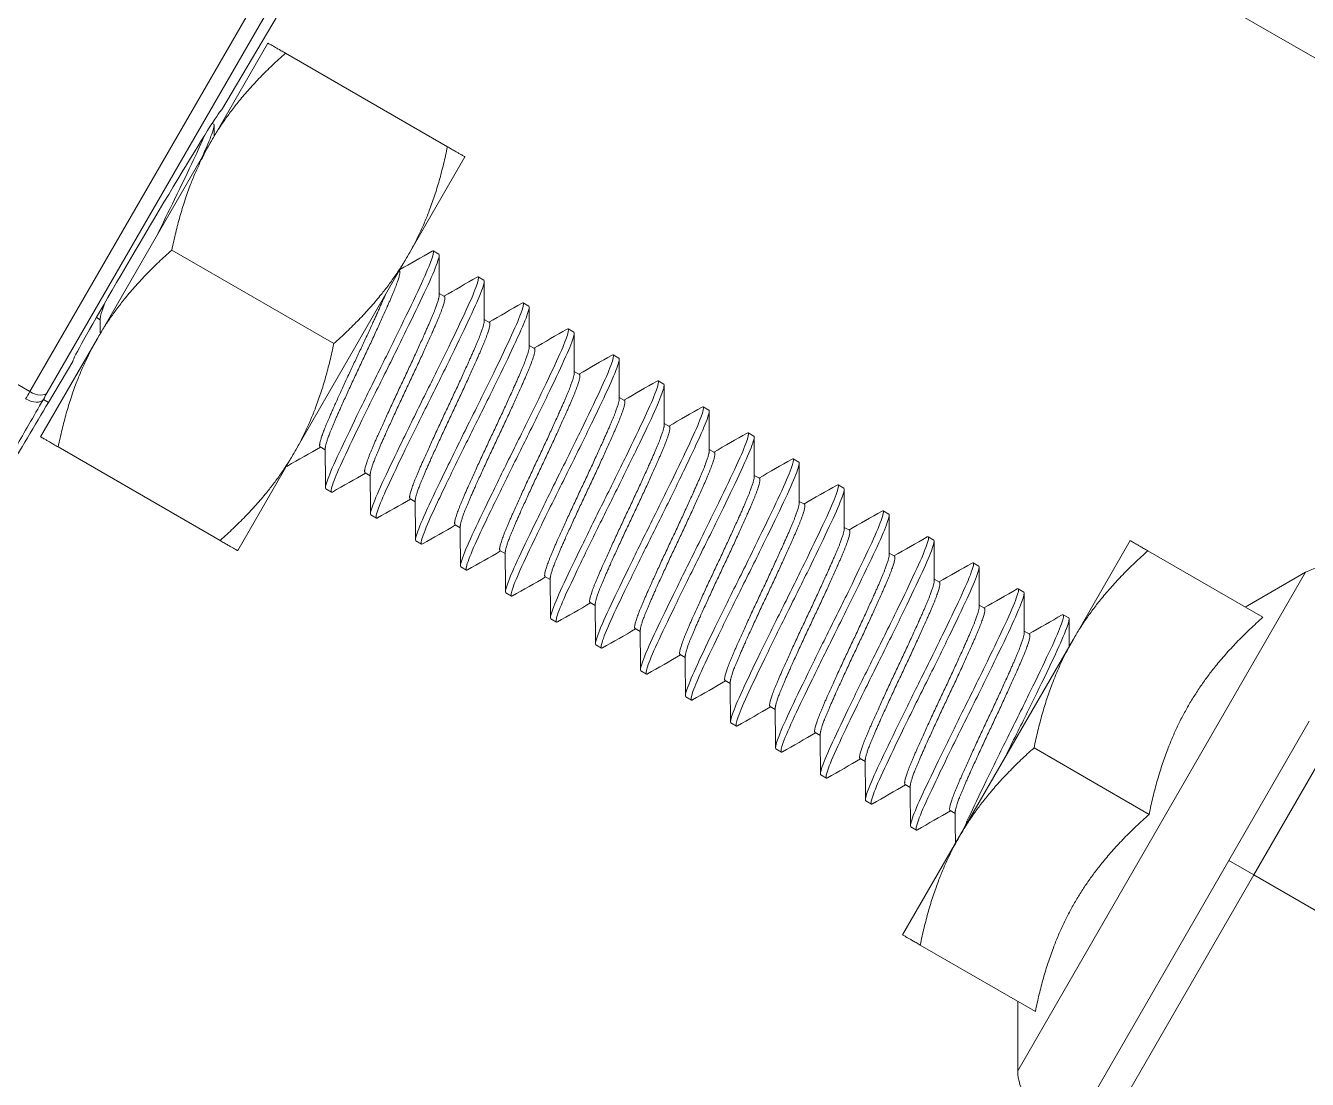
# Model space of a CAD drawing. Extents: x 0 to 216, y -4 to 280.
# Drawn here: x 144.285 to 148.396, y 146.18 to 149.56 of the extents above; entities that cross this region are included whole.
import ezdxf

# ---------------------------------------------------------------- set-up
doc = ezdxf.new("R2010")
doc.units = 0
doc.header["$LTSCALE"] = 10
doc.header["$MEASUREMENT"] = 0
doc.layers.add('CADdetails-3-FINE', color=11, linetype='CONTINUOUS', lineweight=5)

msp = doc.modelspace()

# ---------------------------------------------------------------- linework, layer by layer
at = {"layer": 'CADdetails-3-FINE'}
for p, q in [((145.8281, 151.035), (144.2987, 148.386)), ((144.3547, 148.3831), (145.8841, 151.0321)), ((149.3278, 148.9319), (146.6575, 150.4736)), ((145.3115, 149.9623), (144.913, 149.2888)), ((145.0622, 149.5038), (144.8799, 149.1881)), ((145.638, 149.1714), (145.1186, 149.4713)), ((144.8835, 149.2462), (144.8887, 149.2432)), ((144.8799, 149.1881), (144.5154, 148.5566)), ((145.5121, 148.8231), (145.6944, 149.1388)), ((145.2734, 148.5399), (144.7541, 148.8398)), ((145.5923, 148.8369), (145.6104, 148.8265)), ((144.2987, 148.386), (143.5761, 148.8032)), ((145.1476, 148.1916), (145.5121, 148.8231)), ((145.4841, 148.7744), (145.4841, 148.7744)), ((145.7367, 148.7536), (145.7547, 148.7432)), ((145.6284, 148.6911), (145.612, 148.7006)), ((145.881, 148.6703), (145.899, 148.6599)), ((144.5245, 148.6162), (144.5122, 148.6233)), ((145.7727, 148.6078), (145.7563, 148.6173)), ((146.0253, 148.5869), (146.0434, 148.5765)), ((144.5154, 148.5566), (144.3331, 148.2409)), ((145.9171, 148.5244), (145.9006, 148.5339)), ((146.1697, 148.5036), (146.1877, 148.4932)), ((144.4361, 148.4826), (144.3585, 148.3515)), ((146.0614, 148.4411), (146.045, 148.4506)), ((146.314, 148.4203), (146.3321, 148.4099)), ((144.342, 148.361), (144.3585, 148.3515)), ((146.2058, 148.3578), (146.1893, 148.3673)), ((146.4583, 148.3369), (146.4764, 148.3265)), ((146.3501, 148.2744), (146.3337, 148.2839)), ((146.6027, 148.2536), (146.6207, 148.2432)), ((145.2462, 148.1995), (145.2298, 148.209)), ((144.9089, 147.9084), (144.3895, 148.2083)), ((144.9653, 147.8759), (145.1476, 148.1916)), ((146.4944, 148.1911), (146.478, 148.2006)), ((146.747, 148.1703), (146.7651, 148.1599)), ((145.1215, 148.1465), (145.1215, 148.1465)), ((145.3906, 148.1162), (145.3741, 148.1257)), ((146.6388, 148.1078), (146.6223, 148.1173)), ((146.8914, 148.0869), (146.9094, 148.0765)), ((145.2478, 148.0736), (145.2659, 148.0632)), ((145.5349, 148.0328), (145.5185, 148.0423)), ((146.7831, 148.0244), (146.7667, 148.0339)), ((147.0357, 148.0036), (147.0537, 147.9932)), ((145.3922, 147.9903), (145.4102, 147.9798)), ((145.6792, 147.9495), (145.6628, 147.959)), ((146.9274, 147.9411), (146.911, 147.9506)), ((145.5365, 147.9069), (145.5545, 147.8965)), ((147.18, 147.9203), (147.1981, 147.9099)), ((147.8282, 147.9079), (147.6457, 147.5918)), ((145.8236, 147.8662), (145.8071, 147.8757)), ((147.0718, 147.8578), (147.0553, 147.8673)), ((148.2538, 147.6622), (147.8846, 147.8753)), ((145.6808, 147.8236), (145.6989, 147.8132)), ((147.3244, 147.8369), (147.3424, 147.8265)), ((148.3906, 147.8064), (147.4673, 146.2071)), ((148.1973, 147.6948), (148.3906, 147.8064)), ((145.9679, 147.7828), (145.9515, 147.7923)), ((147.2161, 147.7744), (147.1997, 147.7839)), ((145.8252, 147.7403), (145.8432, 147.7298)), ((147.4687, 147.7536), (147.4868, 147.7432)), ((146.1122, 147.6995), (146.0958, 147.709)), ((147.3605, 147.6911), (147.344, 147.7006)), ((145.9695, 147.6569), (145.9876, 147.6465)), ((147.6131, 147.6703), (147.6311, 147.6599)), ((146.2566, 147.6162), (146.2401, 147.6257)), ((147.5048, 147.6078), (147.4884, 147.6173)), ((146.1139, 147.5736), (146.1319, 147.5632)), ((147.6457, 147.5918), (147.2807, 146.9596)), ((146.4009, 147.5328), (146.3845, 147.5423)), ((146.2582, 147.4903), (146.2762, 147.4798)), ((146.5453, 147.4495), (146.5288, 147.459)), ((146.4025, 147.4069), (146.4206, 147.3965)), ((146.6896, 147.3662), (146.6732, 147.3757)), ((146.5469, 147.3236), (146.5649, 147.3132)), ((148.4021, 147.3286), (148.1444, 146.8824)), ((146.8339, 147.2828), (146.8175, 147.2923)), ((148.225, 146.8358), (148.4826, 147.2821)), ((146.6912, 147.2403), (146.7092, 147.2298)), ((147.8888, 147.03), (147.5196, 147.2431)), ((146.9783, 147.1995), (146.9618, 147.209)), ((146.8355, 147.1569), (146.8536, 147.1465)), ((147.1226, 147.1162), (147.1062, 147.1257)), ((146.9799, 147.0736), (146.9979, 147.0632)), ((147.2669, 147.0328), (147.2505, 147.0423)), ((147.1242, 146.9903), (147.1423, 146.9798)), ((147.2807, 146.9596), (147.0982, 146.6435)), ((147.5711, 145.8893), (148.1444, 146.8824)), ((148.225, 146.8358), (148.1444, 146.8824)), ((148.225, 146.8358), (147.6383, 145.8196)), ((148.225, 146.8358), (151.3735, 145.0181)), ((147.5238, 146.3978), (147.1546, 146.6109)), ((147.4673, 146.4304), (147.4673, 146.2071))]:
    msp.add_line(p, q, dxfattribs=at)
for centre, start, end in [((148.4573, 147.6909), 330, 120), ((147.6006, 146.2071), 180, 330)]:
    msp.add_arc(centre, 0.1333, start, end, dxfattribs=at)
for centre, major_axis, ratio, start_param, end_param in [((144.6745, 148.8857), (-0.2385, -0.4031), 0.017453, 3.141778, 6.283371), ((144.5295, 148.7537), (-0.4239, -0.7175), 0.016406, 5.26013, 5.298719), ((144.3117, 148.4085), (0.0433, -0.025), 0.52062, 4.712389, 6.262744), ((144.5725, 148.7282), (0.3989, 0.6742), 0.017453, 2.118559, 2.157148), ((144.299, 148.3864), (0.0433, -0.025), 0.553171, 4.711865, 6.262235)]:
    msp.add_ellipse(centre, major_axis=major_axis, ratio=ratio, start_param=start_param, end_param=end_param, dxfattribs=at)
for points, weights in [([(145.0622, 149.5038), (145.0622, 149.5038), (145.1186, 149.4713)], [1, 1.0379548493, 1]), ([(145.1186, 149.4713), (144.9645, 149.3346), (144.8799, 149.1881)], [1, 1.0379548493, 1]), ([(144.8799, 149.1881), (144.7953, 149.0416), (144.7541, 148.8398)], [1, 1.0379548493, 1]), ([(145.5121, 148.8231), (145.5967, 148.9696), (145.638, 149.1714)], [1, 1.0379548493, 1]), ([(145.638, 149.1714), (145.6944, 149.1388), (145.6944, 149.1388)], [1, 1.0379548493, 1]), ([(144.7541, 148.8398), (144.6, 148.7032), (144.5154, 148.5566)], [1, 1.0379548493, 1]), ([(145.2734, 148.5399), (145.4275, 148.6766), (145.5121, 148.8231)], [1, 1.0379548493, 1]), ([(144.5245, 148.62), (144.5245, 148.6324), (144.5398, 148.6715)], [0.976659272746, 0.949013775802, 0.973290773799]), ([(144.5154, 148.5566), (144.4308, 148.4101), (144.3895, 148.2083)], [1, 1.0379548493, 1]), ([(145.1476, 148.1916), (145.2322, 148.3382), (145.2734, 148.5399)], [1, 1.0379548493, 1]), ([(144.3895, 148.2083), (144.3331, 148.2409), (144.3331, 148.2409)], [1, 1.0379548493, 1]), ([(144.9089, 147.9084), (145.063, 148.0451), (145.1476, 148.1916)], [1, 1.0379548493, 1]), ([(144.9653, 147.8759), (144.9653, 147.8759), (144.9089, 147.9084)], [1, 1.0379548493, 1]), ([(147.8282, 147.9079), (147.8282, 147.9079), (147.8846, 147.8753)], [1, 1.0379548493, 1]), ([(147.8846, 147.8753), (147.7304, 147.7385), (147.6457, 147.5918)], [1, 1.0379548493, 1]), ([(148.2538, 147.6622), (148.0995, 147.5254), (148.0148, 147.3787)], [1.02252477542, 1.04957960253, 1]), ([(147.6457, 147.5918), (147.561, 147.4451), (147.5196, 147.2431)], [1, 1.0379548493, 1]), ([(148.0148, 147.3787), (147.9301, 147.232), (147.8888, 147.03)], [1, 1.04957960253, 1.02252477542]), ([(147.5196, 147.2431), (147.3654, 147.1063), (147.2807, 146.9596)], [1, 1.0379548493, 1]), ([(147.8888, 147.03), (147.7345, 146.8932), (147.6498, 146.7465)], [1.02252477542, 1.04957960253, 1]), ([(147.2807, 146.9596), (147.196, 146.8129), (147.1546, 146.6109)], [1, 1.0379548493, 1]), ([(147.6498, 146.7465), (147.5651, 146.5998), (147.5238, 146.3978)], [1, 1.04957960253, 1.02252477542]), ([(147.1546, 146.6109), (147.0982, 146.6435), (147.0982, 146.6435)], [1, 1.0379548493, 1])]:
    msp.add_rational_spline(points, weights, degree=2, dxfattribs=at)
for points, knots in [([(144.8498, 149.1359), (144.8646, 149.1679), (144.8757, 149.1936), (144.8893, 149.231), (144.8915, 149.2416), (144.8887, 149.2432)], [-1.7381603, -1.7381603, -1.7381603, -1.7381603, -1.6211868, -1.6211868, -1.4996598, -1.4996598, -1.4996598, -1.4996598]), ([(144.8576, 149.2051), (144.8495, 149.1851), (144.838, 149.1595), (144.8065, 149.0925), (144.7858, 149.0494), (144.7443, 148.9645), (144.7246, 148.9247), (144.7046, 148.8845)], [-24.2721286, -24.2721286, -24.2721286, -24.2721286, -24.1762925, -24.1762925, -24.0597002, -24.0597002, -23.9654208, -23.9654208, -23.9654208, -23.9654208]), ([(145.5887, 148.8362), (145.5903, 148.8372), (145.5916, 148.8374), (145.5952, 148.8352), (145.5927, 148.8236), (145.5775, 148.783), (145.5654, 148.755), (145.5323, 148.6846), (145.512, 148.6421), (145.4674, 148.5506), (145.4439, 148.5029), (145.3949, 148.4048), (145.3704, 148.3552), (145.3262, 148.2644), (145.3068, 148.2238), (145.2739, 148.1536), (145.2615, 148.1249), (145.2472, 148.0858), (145.245, 148.0752), (145.2478, 148.0736)], [-15.1359415, -15.1359415, -15.1359415, -15.1359415, -15.1029297, -15.1029297, -14.9822271, -14.9822271, -14.8660776, -14.8660776, -14.7452647, -14.7452647, -14.6290091, -14.6290091, -14.5080858, -14.5080858, -14.3917241, -14.3917241, -14.2706902, -14.2706902, -14.154536, -14.154536, -14.154536, -14.154536]), ([(145.2695, 148.0639), (145.2675, 148.0627), (145.2661, 148.0626), (145.2631, 148.0665), (145.2663, 148.0791), (145.2825, 148.1216), (145.2952, 148.1503), (145.329, 148.222), (145.3496, 148.265), (145.3945, 148.357), (145.4182, 148.4048), (145.467, 148.5027), (145.4913, 148.552), (145.535, 148.642), (145.5541, 148.6819), (145.5862, 148.7508), (145.5982, 148.7787), (145.6112, 148.8153), (145.6131, 148.825), (145.6104, 148.8265)], [-12.2893443, -12.2893443, -12.2893443, -12.2893443, -12.2487777, -12.2487777, -12.126637, -12.126637, -12.009065, -12.009065, -11.8868199, -11.8868199, -11.7691523, -11.7691523, -11.6468024, -11.6468024, -11.529038, -11.529038, -11.4065827, -11.4065827, -11.2944087, -11.2944087, -11.2944087, -11.2944087]), ([(145.733, 148.7529), (145.7347, 148.7538), (145.7359, 148.7541), (145.7396, 148.7519), (145.7371, 148.7403), (145.7219, 148.6998), (145.7098, 148.6718), (145.6768, 148.6015), (145.6564, 148.559), (145.6119, 148.4675), (145.5883, 148.4198), (145.5393, 148.3217), (145.5149, 148.2721), (145.4707, 148.1813), (145.4512, 148.1407), (145.4183, 148.0704), (145.4059, 148.0416), (145.3915, 148.0025), (145.3894, 147.9919), (145.3922, 147.9903)], [-13.2350707, -13.2350707, -13.2350707, -13.2350707, -13.2020398, -13.2020398, -13.0804512, -13.0804512, -12.9634493, -12.9634493, -12.8417493, -12.8417493, -12.7246403, -12.7246403, -12.6028288, -12.6028288, -12.4856126, -12.4856126, -12.3636894, -12.3636894, -12.2465199, -12.2465199, -12.2465199, -12.2465199]), ([(145.4139, 147.9805), (145.4116, 147.9792), (145.4101, 147.9793), (145.4077, 147.9845), (145.4113, 147.9979), (145.4284, 148.0418), (145.4415, 148.0711), (145.4758, 148.1439), (145.4966, 148.1872), (145.5417, 148.2796), (145.5655, 148.3275), (145.6142, 148.4252), (145.6384, 148.4743), (145.6816, 148.5635), (145.7006, 148.603), (145.732, 148.6708), (145.7436, 148.6981), (145.7557, 148.7327), (145.7573, 148.7417), (145.7547, 148.7432)], [-14.2053959, -14.2053959, -14.2053959, -14.2053959, -14.1595236, -14.1595236, -14.0381954, -14.0381954, -13.921335, -13.921335, -13.7999074, -13.7999074, -13.6829645, -13.6829645, -13.5614369, -13.5614369, -13.4444094, -13.4444094, -13.3227811, -13.3227811, -13.2155378, -13.2155378, -13.2155378, -13.2155378]), ([(145.8774, 148.6696), (145.879, 148.6705), (145.8802, 148.6707), (145.8839, 148.6686), (145.8814, 148.657), (145.8663, 148.6165), (145.8541, 148.5886), (145.8212, 148.5182), (145.8008, 148.4757), (145.7563, 148.3843), (145.7327, 148.3366), (145.6837, 148.2385), (145.6592, 148.1889), (145.6151, 148.098), (145.5956, 148.0574), (145.5626, 147.9871), (145.5502, 147.9584), (145.5359, 147.9192), (145.5337, 147.9085), (145.5365, 147.9069)], [-11.3203367, -11.3203367, -11.3203367, -11.3203367, -11.287184, -11.287184, -11.1647009, -11.1647009, -11.0468387, -11.0468387, -10.9242433, -10.9242433, -10.8062729, -10.8062729, -10.683565, -10.683565, -10.5654865, -10.5654865, -10.442666, -10.442666, -10.3245465, -10.3245465, -10.3245465, -10.3245465]), ([(145.5582, 147.8972), (145.5555, 147.8956), (145.5539, 147.896), (145.5525, 147.9035), (145.5569, 147.9183), (145.5753, 147.9645), (145.5891, 147.9948), (145.6242, 148.0691), (145.6454, 148.113), (145.6909, 148.2061), (145.7148, 148.254), (145.7633, 148.3515), (145.7872, 148.4001), (145.8298, 148.4881), (145.8484, 148.5268), (145.8787, 148.5928), (145.8896, 148.619), (145.9002, 148.6505), (145.9015, 148.6584), (145.8991, 148.6598)], [-16.1135053, -16.1135053, -16.1135053, -16.1135053, -16.0588926, -16.0588926, -15.9383376, -15.9383376, -15.8220323, -15.8220323, -15.7013826, -15.7013826, -15.5850203, -15.5850203, -15.4642754, -15.4642754, -15.3478521, -15.3478521, -15.2270115, -15.2270115, -15.1273969, -15.1273969, -15.1273969, -15.1273969]), ([(146.0217, 148.5862), (146.0233, 148.5872), (146.0246, 148.5874), (146.0283, 148.5852), (146.0258, 148.5737), (146.0106, 148.5332), (145.9985, 148.5053), (145.9655, 148.435), (145.9452, 148.3925), (145.9007, 148.3011), (145.8771, 148.2533), (145.8281, 148.1552), (145.8036, 148.1056), (145.7594, 148.0148), (145.74, 147.9741), (145.707, 147.9038), (145.6946, 147.8751), (145.6802, 147.8359), (145.678, 147.8252), (145.6808, 147.8236)], [-9.391568, -9.391568, -9.391568, -9.391568, -9.358236, -9.358236, -9.234851, -9.234851, -9.116121, -9.116121, -8.992623, -8.992623, -8.873784, -8.873784, -8.750172, -8.750172, -8.631224, -8.631224, -8.507499, -8.507499, -8.388462, -8.388462, -8.388462, -8.388462]), ([(145.7025, 147.8139), (145.6992, 147.8119), (145.6976, 147.813), (145.6979, 147.8243), (145.7033, 147.8409), (145.7238, 147.8904), (145.7384, 147.9222), (145.7749, 147.999), (145.7965, 148.0436), (145.8425, 148.1375), (145.8666, 148.1856), (145.9147, 148.2826), (145.9382, 148.3305), (145.9798, 148.4166), (145.9978, 148.4542), (146.0264, 148.5174), (146.0364, 148.5419), (146.0448, 148.5689), (146.0456, 148.5753), (146.0434, 148.5765)], [-18.0165807, -18.0165807, -18.0165807, -18.0165807, -17.9489594, -17.9489594, -17.8291503, -17.8291503, -17.7131132, -17.7131132, -17.5932116, -17.5932116, -17.4771622, -17.4771622, -17.357168, -17.357168, -17.2410996, -17.2410996, -17.1210127, -17.1210127, -17.032684, -17.032684, -17.032684, -17.032684]), ([(146.1661, 148.5029), (146.1677, 148.5038), (146.1689, 148.5041), (146.1726, 148.5019), (146.1701, 148.4904), (146.155, 148.4499), (146.1429, 148.422), (146.1099, 148.3517), (146.0895, 148.3092), (146.045, 148.2178), (146.0214, 148.17), (145.9724, 148.0719), (145.948, 148.0223), (145.9038, 147.9314), (145.8843, 147.8908), (145.8513, 147.8205), (145.8389, 147.7918), (145.8246, 147.7526), (145.8224, 147.7419), (145.8252, 147.7403), (145.8252, 147.7403), (145.8252, 147.7403)], [-7.448623, -7.448623, -7.448623, -7.448623, -7.415081, -7.415081, -7.290787, -7.290787, -7.171182, -7.171182, -7.046774, -7.046774, -6.927059, -6.927059, -6.802537, -6.802537, -6.682712, -6.682712, -6.558075, -6.558075, -6.43814, -6.43814, -6.438135, -6.438135, -6.438135, -6.438135]), ([(145.8469, 147.7305), (145.8427, 147.7281), (145.8413, 147.7303), (145.8441, 147.7471), (145.8509, 147.7662), (145.8738, 147.8199), (145.8897, 147.8536), (145.9278, 147.9334), (145.9499, 147.9789), (145.9966, 148.0739), (146.0209, 148.1222), (146.0685, 148.2184), (146.0914, 148.2653), (146.1315, 148.3488), (146.1487, 148.3848), (146.175, 148.4441), (146.1836, 148.4663), (146.1893, 148.4876), (146.1895, 148.4921), (146.1877, 148.4932)], [-19.9173249, -19.9173249, -19.9173249, -19.9173249, -19.8328672, -19.8328672, -19.7137934, -19.7137934, -19.5975814, -19.5975814, -19.4784165, -19.4784165, -19.3622546, -19.3622546, -19.2429982, -19.2429982, -19.1268781, -19.1268781, -19.00753, -19.00753, -18.9343343, -18.9343343, -18.9343343, -18.9343343]), ([(146.3104, 148.4196), (146.312, 148.4205), (146.3132, 148.4207), (146.3169, 148.4186), (146.3145, 148.4071), (146.2993, 148.3666), (146.2872, 148.3386), (146.2542, 148.2683), (146.2339, 148.2259), (146.1894, 148.1344), (146.1658, 148.0867), (146.1168, 147.9886), (146.0923, 147.939), (146.0481, 147.8481), (146.0287, 147.8075), (145.9957, 147.7372), (145.9833, 147.7084), (145.9689, 147.6692), (145.9667, 147.6585), (145.9695, 147.6569), (145.9695, 147.6569), (145.9695, 147.6569)], [-5.491376, -5.491376, -5.491376, -5.491376, -5.457606, -5.457606, -5.332396, -5.332396, -5.21191, -5.21191, -5.086585, -5.086585, -4.965987, -4.965987, -4.840547, -4.840547, -4.719839, -4.719839, -4.594284, -4.594284, -4.473465, -4.473465, -4.473446, -4.473446, -4.473446, -4.473446]), ([(145.9912, 147.6472), (145.9861, 147.6443), (145.9851, 147.6482), (145.9911, 147.6718), (145.9994, 147.6933), (146.025, 147.7515), (146.0421, 147.7874), (146.082, 147.8704), (146.1046, 147.9168), (146.152, 148.0127), (146.1764, 148.0613), (146.2233, 148.1565), (146.2454, 148.202), (146.2839, 148.2825), (146.3001, 148.3168), (146.3236, 148.3714), (146.3307, 148.3909), (146.3336, 148.4063), (146.3334, 148.4091), (146.3321, 148.4099)], [-21.817558, -21.817558, -21.817558, -21.817558, -21.7147542, -21.7147542, -21.5963719, -21.5963719, -21.4794722, -21.4794722, -21.3610094, -21.3610094, -21.2442216, -21.2442216, -21.1256759, -21.1256759, -21.0089932, -21.0089932, -20.8903628, -20.8903628, -20.8346704, -20.8346704, -20.8346704, -20.8346704]), ([(144.1646, 148.0332), (144.1822, 148.0594), (144.2091, 148.103), (144.2658, 148.1955), (144.3161, 148.2799), (144.3585, 148.3515)], [0.00961558, 0.00961558, 0.00961558, 0.00961558, 0.0337078, 0.0337078, 0.10415304, 0.10415304, 0.10415304, 0.10415304]), ([(144.1692, 148.0552), (144.1696, 148.0572), (144.1719, 148.0621), (144.188, 148.0928), (144.2157, 148.1413), (144.28, 148.2534), (144.3094, 148.3043), (144.342, 148.361)], [0.3419395, 0.3419395, 0.3419395, 0.3419395, 0.4380294, 0.4380294, 0.724541, 0.724541, 0.9036107, 0.9036107, 0.9036107, 0.9036107]), ([(146.4547, 148.3362), (146.4564, 148.3372), (146.4576, 148.3374), (146.4613, 148.3353), (146.4588, 148.3238), (146.4437, 148.2833), (146.4315, 148.2553), (146.3986, 148.185), (146.3782, 148.1425), (146.3337, 148.0511), (146.3101, 148.0034), (146.2611, 147.9053), (146.2367, 147.8557), (146.1925, 147.7648), (146.173, 147.7242), (146.14, 147.6539), (146.1276, 147.6251), (146.1132, 147.5859), (146.111, 147.5752), (146.1139, 147.5736), (146.1139, 147.5736), (146.1139, 147.5736)], [-3.519711, -3.519711, -3.519711, -3.519711, -3.485703, -3.485703, -3.35957, -3.35957, -3.238195, -3.238195, -3.111946, -3.111946, -2.99046, -2.99046, -2.864095, -2.864095, -2.742498, -2.742498, -2.616016, -2.616016, -2.494307, -2.494307, -2.49428, -2.49428, -2.49428, -2.49428]), ([(146.1355, 147.5639), (146.1354, 147.5639), (146.1354, 147.5638), (146.1296, 147.5606), (146.1292, 147.5666), (146.1385, 147.5967), (146.1481, 147.6204), (146.1761, 147.6827), (146.1943, 147.7206), (146.2357, 147.8064), (146.2587, 147.8534), (146.3067, 147.9502), (146.3312, 147.999), (146.3774, 148.0931), (146.3987, 148.1372), (146.4355, 148.2147), (146.4506, 148.2472), (146.4714, 148.2973), (146.477, 148.3142), (146.4777, 148.3245), (146.4773, 148.326), (146.4764, 148.3265)], [-23.7186864, -23.7186864, -23.7186864, -23.7186864, -23.7172949, -23.7172949, -23.5991623, -23.5991623, -23.4813072, -23.4813072, -23.363326, -23.363326, -23.245419, -23.245419, -23.1275867, -23.1275867, -23.0096234, -23.0096234, -22.891937, -22.891937, -22.773913, -22.773913, -22.7351814, -22.7351814, -22.7351814, -22.7351814]), ([(146.5991, 148.2529), (146.6007, 148.2538), (146.6019, 148.2541), (146.6056, 148.2519), (146.6031, 148.2404), (146.588, 148.1999), (146.5759, 148.172), (146.5429, 148.1017), (146.5226, 148.0592), (146.478, 147.9678), (146.4545, 147.92), (146.4055, 147.822), (146.381, 147.7723), (146.3368, 147.6815), (146.3173, 147.6409), (146.2844, 147.5705), (146.2719, 147.5418), (146.2576, 147.5026), (146.2554, 147.4919), (146.2582, 147.4903), (146.2582, 147.4903), (146.2582, 147.4903)], [-1.533516, -1.533516, -1.533516, -1.533516, -1.499263, -1.499263, -1.3722, -1.3722, -1.249931, -1.249931, -1.122751, -1.122751, -1.000369, -1.000369, -0.873072, -0.873072, -0.750578, -0.750578, -0.623165, -0.623165, -0.500558, -0.500558, -0.500527, -0.500527, -0.500527, -0.500527]), ([(146.2799, 147.4806), (146.2792, 147.4802), (146.2786, 147.4799), (146.2734, 147.4784), (146.2741, 147.4864), (146.2856, 147.5204), (146.2961, 147.5458), (146.326, 147.611), (146.345, 147.6506), (146.3876, 147.7386), (146.4109, 147.7859), (146.4593, 147.8832), (146.4838, 147.9324), (146.5293, 148.0254), (146.55, 148.0683), (146.5854, 148.1432), (146.5996, 148.1745), (146.6182, 148.2207), (146.6225, 148.2354), (146.6217, 148.2421), (146.6213, 148.2428), (146.6207, 148.2432)], [-25.6227892, -25.6227892, -25.6227892, -25.6227892, -25.6095317, -25.6095317, -25.4901485, -25.4901485, -25.3725274, -25.3725274, -25.2533012, -25.2533012, -25.1356693, -25.1356693, -25.0166004, -25.0166004, -24.8989524, -24.8989524, -24.780041, -24.780041, -24.6623714, -24.6623714, -24.6374697, -24.6374697, -24.6374697, -24.6374697]), ([(146.7434, 148.1696), (146.745, 148.1705), (146.7462, 148.1707), (146.7498, 148.1687), (146.7477, 148.1581), (146.7334, 148.1191), (146.721, 148.0904), (146.6881, 148.0202), (146.6687, 147.9796), (146.6245, 147.8888), (146.6001, 147.8392), (146.5511, 147.7411), (146.5275, 147.6934), (146.4829, 147.6019), (146.4626, 147.5594), (146.4295, 147.489), (146.4174, 147.461), (146.4021, 147.4203), (146.3996, 147.4087), (146.4025, 147.4069), (146.4025, 147.4069), (146.4025, 147.4069)], [-34.636907, -34.636907, -34.636907, -34.636907, -34.601767, -34.601767, -34.474744, -34.474744, -34.342741, -34.342741, -34.215834, -34.215834, -34.083951, -34.083951, -33.957161, -33.957161, -33.825399, -33.825399, -33.698725, -33.698725, -33.567084, -33.567084, -33.566521, -33.566521, -33.566521, -33.566521]), ([(146.4242, 147.3972), (146.4231, 147.3966), (146.4223, 147.3963), (146.4176, 147.3962), (146.419, 147.4056), (146.432, 147.4422), (146.4432, 147.4686), (146.4743, 147.536), (146.4939, 147.5767), (146.5372, 147.6661), (146.5606, 147.7136), (146.6093, 147.8113), (146.6338, 147.8606), (146.6788, 147.9528), (146.699, 147.9948), (146.7335, 148.0679), (146.747, 148.0982), (146.7639, 148.1417), (146.7674, 148.1548), (146.7657, 148.1593), (146.7654, 148.1597), (146.7651, 148.1599)], [-27.5326526, -27.5326526, -27.5326526, -27.5326526, -27.5113376, -27.5113376, -27.3907333, -27.3907333, -27.2730154, -27.2730154, -27.1525594, -27.1525594, -27.0348705, -27.0348705, -26.9145641, -26.9145641, -26.7968996, -26.7968996, -26.6767442, -26.6767442, -26.5590995, -26.5590995, -26.5439991, -26.5439991, -26.5439991, -26.5439991]), ([(146.8877, 148.0862), (146.8893, 148.0871), (146.8905, 148.0874), (146.8942, 148.0854), (146.892, 148.0748), (146.8778, 148.0358), (146.8654, 148.0071), (146.8325, 147.937), (146.8131, 147.8964), (146.7689, 147.8056), (146.7445, 147.756), (146.6955, 147.658), (146.6719, 147.6102), (146.6273, 147.5187), (146.607, 147.4762), (146.5739, 147.4057), (146.5617, 147.3777), (146.5465, 147.337), (146.544, 147.3254), (146.5468, 147.3236), (146.5468, 147.3236), (146.5469, 147.3236)], [-32.570956, -32.570956, -32.570956, -32.570956, -32.536185, -32.536185, -32.410089, -32.410089, -32.27905, -32.27905, -32.153069, -32.153069, -32.02215, -32.02215, -31.896284, -31.896284, -31.765485, -31.765485, -31.639734, -31.639734, -31.509054, -31.509054, -31.508342, -31.508342, -31.508342, -31.508342]), ([(146.5685, 147.3139), (146.5672, 147.3131), (146.5662, 147.3128), (146.5619, 147.3136), (146.5638, 147.3239), (146.5777, 147.3622), (146.5893, 147.3893), (146.6212, 147.4579), (146.6411, 147.4993), (146.6849, 147.5896), (146.7084, 147.6372), (146.7572, 147.7351), (146.7817, 147.7845), (146.8264, 147.8762), (146.8463, 147.9176), (146.8802, 147.9896), (146.8932, 148.0192), (146.9091, 148.0609), (146.912, 148.073), (146.9098, 148.0762), (146.9096, 148.0764), (146.9094, 148.0765)], [-29.4510268, -29.4510268, -29.4510268, -29.4510268, -29.4246183, -29.4246183, -29.3028791, -29.3028791, -29.1847845, -29.1847845, -29.0631824, -29.0631824, -28.9451474, -28.9451474, -28.8236837, -28.8236837, -28.7057051, -28.7057051, -28.5843811, -28.5843811, -28.4664555, -28.4664555, -28.4576496, -28.4576496, -28.4576496, -28.4576496]), ([(147.0321, 148.0029), (147.0337, 148.0038), (147.0349, 148.0041), (147.0385, 148.0021), (147.0364, 147.9916), (147.0222, 147.9526), (147.0098, 147.924), (146.977, 147.8538), (146.9575, 147.8133), (146.9134, 147.7226), (146.8889, 147.673), (146.84, 147.5749), (146.8164, 147.5271), (146.7718, 147.4356), (146.7514, 147.3931), (146.7183, 147.3226), (146.7061, 147.2945), (146.6909, 147.2538), (146.6883, 147.2421), (146.6912, 147.2403), (146.6912, 147.2403), (146.6912, 147.2403)], [-30.519984, -30.519984, -30.519984, -30.519984, -30.485674, -30.485674, -30.360497, -30.360497, -30.230413, -30.230413, -30.10535, -30.10535, -29.975384, -29.975384, -29.850435, -29.850435, -29.720588, -29.720588, -29.595753, -29.595753, -29.466024, -29.466024, -29.465034, -29.465034, -29.465034, -29.465034]), ([(146.7129, 147.2306), (146.7113, 147.2297), (146.7101, 147.2294), (146.7064, 147.2312), (146.7085, 147.2417), (146.7226, 147.2805), (146.735, 147.3091), (146.7677, 147.379), (146.7871, 147.4195), (146.8312, 147.5102), (146.8556, 147.5597), (146.9046, 147.6577), (146.9282, 147.7055), (146.9728, 147.7971), (146.9932, 147.8397), (147.0263, 147.9103), (147.0386, 147.9384), (147.054, 147.9794), (147.0566, 147.9911), (147.0538, 147.9931), (147.0538, 147.9932), (147.0537, 147.9932)], [-31.3809265, -31.3809265, -31.3809265, -31.3809265, -31.3489009, -31.3489009, -31.230308, -31.230308, -31.1070687, -31.1070687, -30.9885824, -30.9885824, -30.8654542, -30.8654542, -30.7470743, -30.7470743, -30.624057, -30.624057, -30.5057831, -30.5057831, -30.3828765, -30.3828765, -30.3811224, -30.3811224, -30.3811224, -30.3811224]), ([(147.1764, 147.9196), (147.178, 147.9205), (147.1792, 147.9207), (147.1829, 147.9189), (147.1808, 147.9084), (147.1666, 147.8695), (147.1543, 147.8409), (147.1215, 147.7709), (147.1021, 147.7304), (147.058, 147.6397), (147.0335, 147.5901), (146.9846, 147.4921), (146.961, 147.4443), (146.9164, 147.3528), (146.896, 147.3102), (146.8628, 147.2396), (146.8506, 147.2115), (146.8352, 147.1706), (146.8327, 147.1589), (146.8355, 147.157), (146.8355, 147.1569), (146.8355, 147.1569)], [-28.483763, -28.483763, -28.483763, -28.483763, -28.450084, -28.450084, -28.325815, -28.325815, -28.196676, -28.196676, -28.07252, -28.07252, -27.943498, -27.943498, -27.819454, -27.819454, -27.690549, -27.690549, -27.566617, -27.566617, -27.437829, -27.437829, -27.436325, -27.436325, -27.436325, -27.436325]), ([(146.8572, 147.1472), (146.8556, 147.1463), (146.8544, 147.1461), (146.8508, 147.148), (146.8529, 147.1586), (146.8671, 147.1976), (146.8795, 147.2262), (146.9124, 147.2963), (146.9318, 147.3369), (146.9759, 147.4276), (147.0004, 147.4772), (147.0494, 147.5753), (147.0729, 147.623), (147.1175, 147.7145), (147.1379, 147.7571), (147.171, 147.8275), (147.1832, 147.8556), (147.1984, 147.8963), (147.201, 147.908), (147.1981, 147.9098), (147.1981, 147.9098), (147.1981, 147.9099)], [-33.324323, -33.324323, -33.324323, -33.324323, -33.291455, -33.291455, -33.172001, -33.172001, -33.047864, -33.047864, -32.928518, -32.928518, -32.804495, -32.804495, -32.685257, -32.685257, -32.561346, -32.561346, -32.442216, -32.442216, -32.318417, -32.318417, -32.317479, -32.317479, -32.317479, -32.317479]), ([(147.3208, 147.8362), (147.3223, 147.8371), (147.3235, 147.8374), (147.3272, 147.8357), (147.3252, 147.8253), (147.3111, 147.7866), (147.2989, 147.7581), (147.2662, 147.6883), (147.2468, 147.6479), (147.2028, 147.5573), (147.1783, 147.5078), (147.1294, 147.4097), (147.1058, 147.362), (147.0611, 147.2703), (147.0407, 147.2277), (147.0075, 147.1569), (146.9952, 147.1287), (146.9797, 147.0876), (146.977, 147.0758), (146.9798, 147.0737), (146.9798, 147.0736), (146.9799, 147.0736)], [-26.461967, -26.461967, -26.461967, -26.461967, -26.429232, -26.429232, -26.305858, -26.305858, -26.177651, -26.177651, -26.054388, -26.054388, -25.926296, -25.926296, -25.803143, -25.803143, -25.675166, -25.675166, -25.552123, -25.552123, -25.424261, -25.424261, -25.421814, -25.421814, -25.421814, -25.421814]), ([(147.0015, 147.0639), (146.9999, 147.063), (146.9987, 147.0627), (146.9951, 147.0647), (146.9973, 147.0754), (147.0116, 147.1144), (147.024, 147.1431), (147.0569, 147.2134), (147.0763, 147.2539), (147.1205, 147.3447), (147.1449, 147.3944), (147.1939, 147.4924), (147.2175, 147.5402), (147.2621, 147.6316), (147.2824, 147.6741), (147.3154, 147.7445), (147.3276, 147.7725), (147.3428, 147.8132), (147.3453, 147.8247), (147.3424, 147.8265), (147.3424, 147.8265), (147.3424, 147.8265)], [-35.281633, -35.281633, -35.281633, -35.281633, -35.248193, -35.248193, -35.127865, -35.127865, -35.002819, -35.002819, -34.882601, -34.882601, -34.757669, -34.757669, -34.63756, -34.63756, -34.512743, -34.512743, -34.392743, -34.392743, -34.26804, -34.26804, -34.267547, -34.267547, -34.267547, -34.267547]), ([(147.4651, 147.7529), (147.4666, 147.7537), (147.4677, 147.754), (147.4716, 147.7526), (147.4696, 147.7423), (147.4558, 147.7041), (147.4436, 147.6758), (147.4111, 147.6063), (147.3918, 147.566), (147.3479, 147.4756), (147.3235, 147.4262), (147.2746, 147.3282), (147.251, 147.2804), (147.2063, 147.1886), (147.1858, 147.1459), (147.1524, 147.0748), (147.14, 147.0465), (147.1242, 147.0049), (147.1214, 146.9928), (147.124, 146.9904), (147.1241, 146.9903), (147.1242, 146.9903)], [-24.4541, -24.4541, -24.4541, -24.4541, -24.422875, -24.422875, -24.300375, -24.300375, -24.173083, -24.173083, -24.050691, -24.050691, -23.923512, -23.923512, -23.801227, -23.801227, -23.67416, -23.67416, -23.551981, -23.551981, -23.425026, -23.425026, -23.420869, -23.420869, -23.420869, -23.420869]), ([(147.1459, 146.9806), (147.1443, 146.9796), (147.1431, 146.9794), (147.1394, 146.9814), (147.1416, 146.9921), (147.1559, 147.0312), (147.1684, 147.06), (147.2013, 147.1302), (147.2207, 147.1708), (147.2649, 147.2617), (147.2894, 147.3113), (147.3384, 147.4093), (147.362, 147.4571), (147.4065, 147.5485), (147.4269, 147.591), (147.4599, 147.6614), (147.472, 147.6893), (147.4872, 147.7299), (147.4897, 147.7415), (147.4868, 147.7432), (147.4868, 147.7432), (147.4868, 147.7432)], [-37.253148, -37.253148, -37.253148, -37.253148, -37.219283, -37.219283, -37.098071, -37.098071, -36.972107, -36.972107, -36.851006, -36.851006, -36.725157, -36.725157, -36.604167, -36.604167, -36.478433, -36.478433, -36.357554, -36.357554, -36.231935, -36.231935, -36.231684, -36.231684, -36.231684, -36.231684]), ([(147.6094, 147.6696), (147.6108, 147.6703), (147.6119, 147.6706), (147.6159, 147.6696), (147.6142, 147.6598), (147.6007, 147.6222), (147.5888, 147.5943), (147.5566, 147.5253), (147.5374, 147.4853), (147.4937, 147.3953), (147.4694, 147.3459), (147.4206, 147.248), (147.3969, 147.2002), (147.352, 147.1083), (147.3314, 147.0653), (147.3051, 147.0093), (147.2971, 146.9918), (147.2905, 146.9766)], [-22.4593656, -22.4593656, -22.4593656, -22.4593656, -22.430653, -22.430653, -22.3089958, -22.3089958, -22.1825942, -22.1825942, -22.0610389, -22.0610389, -21.9347465, -21.9347465, -21.813292, -21.813292, -21.6871083, -21.6871083, -21.6198312, -21.6198312, -21.6198312, -21.6198312]), ([(147.4235, 147.2069), (147.435, 147.2303), (147.4468, 147.2542), (147.4828, 147.3261), (147.5064, 147.3739), (147.5509, 147.4653), (147.5713, 147.5078), (147.6042, 147.5781), (147.6164, 147.6061), (147.6315, 147.6466), (147.634, 147.6582), (147.6311, 147.6599), (147.6311, 147.6599), (147.6311, 147.6599)], [-38.7677212, -38.7677212, -38.7677212, -38.7677212, -38.7071042, -38.7071042, -38.585224, -38.585224, -38.4585656, -38.4585656, -38.3367971, -38.3367971, -38.2102547, -38.2102547, -38.2101355, -38.2101355, -38.2101355, -38.2101355])]:
    msp.add_open_spline(points, degree=3, knots=knots, dxfattribs=at)
for points in [[(144.8899, 149.2397), (144.8899, 149.2283), (144.8899, 149.2169), (144.89, 149.2054)], [(145.4856, 148.7772), (145.52, 148.7968), (145.5544, 148.8165), (145.5887, 148.8362)], [(145.6116, 148.823), (145.6117, 148.7809), (145.6118, 148.7388), (145.612, 148.6967)], [(145.6268, 148.692), (145.6622, 148.7123), (145.6976, 148.7326), (145.733, 148.7529)], [(145.7559, 148.7397), (145.756, 148.6976), (145.7561, 148.6555), (145.7563, 148.6134)], [(145.7711, 148.6087), (145.8066, 148.6289), (145.842, 148.6492), (145.8774, 148.6696)], [(144.5247, 148.5728), (144.5247, 148.5886), (144.5246, 148.6043), (144.5245, 148.62)], [(145.9002, 148.6564), (145.9003, 148.6143), (145.9005, 148.5722), (145.9007, 148.5301)], [(145.9155, 148.5254), (145.9509, 148.5456), (145.9863, 148.5659), (146.0217, 148.5862)], [(146.0446, 148.573), (146.0447, 148.5309), (146.0448, 148.4888), (146.045, 148.4467)], [(146.0598, 148.442), (146.0953, 148.4623), (146.1307, 148.4826), (146.1661, 148.5029)], [(146.1889, 148.4897), (146.189, 148.4476), (146.1891, 148.4055), (146.1893, 148.3634)], [(146.2042, 148.3587), (146.2396, 148.3789), (146.275, 148.3992), (146.3104, 148.4196)], [(146.3332, 148.4064), (146.3333, 148.3643), (146.3335, 148.3222), (146.3337, 148.2801)], [(146.3485, 148.2754), (146.3839, 148.2956), (146.4193, 148.3159), (146.4547, 148.3362)], [(146.4776, 148.323), (146.4777, 148.2809), (146.4778, 148.2388), (146.478, 148.1967)], [(146.4928, 148.192), (146.5283, 148.2123), (146.5637, 148.2326), (146.5991, 148.2529)], [(146.6219, 148.2397), (146.622, 148.1976), (146.6222, 148.1555), (146.6224, 148.1134)], [(145.2314, 148.2081), (145.196, 148.1878), (145.1605, 148.1675), (145.1252, 148.1472)], [(145.2466, 148.0771), (145.2465, 148.1192), (145.2464, 148.1613), (145.2462, 148.2034)], [(146.6372, 148.1087), (146.6726, 148.1289), (146.708, 148.1492), (146.7434, 148.1696)], [(145.1252, 148.1472), (145.1235, 148.1463), (145.1223, 148.146), (145.1215, 148.1465)], [(146.7663, 148.1564), (146.7664, 148.1143), (146.7665, 148.0722), (146.7667, 148.0301)], [(145.3757, 148.1247), (145.3403, 148.1045), (145.3049, 148.0842), (145.2695, 148.0639)], [(145.391, 147.9937), (145.3909, 148.0358), (145.3907, 148.0779), (145.3905, 148.12)], [(146.7815, 148.0254), (146.8169, 148.0456), (146.8523, 148.0659), (146.8877, 148.0862)], [(146.9106, 148.073), (146.9107, 148.0309), (146.9108, 147.9888), (146.911, 147.9467)], [(145.5201, 148.0414), (145.4846, 148.0212), (145.4492, 148.0009), (145.4138, 147.9806)], [(145.5353, 147.9104), (145.5352, 147.9525), (145.5351, 147.9946), (145.5349, 148.0367)], [(146.9258, 147.942), (146.9613, 147.9623), (146.9967, 147.9826), (147.0321, 148.0029)], [(147.0549, 147.9897), (147.055, 147.9476), (147.0552, 147.9055), (147.0554, 147.8634)], [(145.6644, 147.9581), (145.629, 147.9378), (145.5936, 147.9175), (145.5582, 147.8972)], [(145.6797, 147.8271), (145.6795, 147.8692), (145.6794, 147.9113), (145.6792, 147.9534)], [(147.0702, 147.8587), (147.1056, 147.8789), (147.141, 147.8992), (147.1764, 147.9196)], [(147.1993, 147.9064), (147.1994, 147.8643), (147.1995, 147.8222), (147.1997, 147.7801)], [(145.8087, 147.8747), (145.7733, 147.8545), (145.7379, 147.8342), (145.7025, 147.8139)], [(145.824, 147.7437), (145.8239, 147.7858), (145.8238, 147.8279), (145.8236, 147.87)], [(147.2145, 147.7754), (147.25, 147.7956), (147.2854, 147.8159), (147.3208, 147.8362)], [(147.3436, 147.823), (147.3437, 147.7809), (147.3438, 147.7388), (147.344, 147.6967)], [(145.9531, 147.7914), (145.9176, 147.7712), (145.8822, 147.7509), (145.8468, 147.7306)], [(145.9683, 147.6604), (145.9682, 147.7025), (145.9681, 147.7446), (145.9679, 147.7867)], [(147.3589, 147.692), (147.3943, 147.7123), (147.4297, 147.7326), (147.4651, 147.7529)], [(147.4879, 147.7397), (147.488, 147.6976), (147.4882, 147.6555), (147.4884, 147.6134)], [(146.0974, 147.7081), (146.062, 147.6878), (146.0266, 147.6675), (145.9912, 147.6472)], [(146.1127, 147.5771), (146.1126, 147.6192), (146.1124, 147.6613), (146.1122, 147.7034)], [(147.5032, 147.6087), (147.5386, 147.6289), (147.574, 147.6492), (147.6094, 147.6696)], [(147.6323, 147.6564), (147.6324, 147.6273), (147.6324, 147.5982), (147.6326, 147.5691)], [(146.2418, 147.6247), (146.2063, 147.6045), (146.1709, 147.5842), (146.1355, 147.5639)], [(146.257, 147.4937), (146.2569, 147.5358), (146.2568, 147.5779), (146.2566, 147.62)], [(146.3861, 147.5414), (146.3507, 147.5212), (146.3152, 147.5009), (146.2799, 147.4806)], [(146.4013, 147.4104), (146.4012, 147.4525), (146.4011, 147.4946), (146.4009, 147.5367)], [(146.5304, 147.4581), (146.495, 147.4378), (146.4596, 147.4175), (146.4242, 147.3972)], [(146.5457, 147.3271), (146.5456, 147.3692), (146.5454, 147.4113), (146.5452, 147.4534)], [(146.6748, 147.3747), (146.6393, 147.3545), (146.6039, 147.3342), (146.5685, 147.3139)], [(146.69, 147.2437), (146.6899, 147.2858), (146.6898, 147.3279), (146.6896, 147.37)], [(146.8191, 147.2914), (146.7837, 147.2712), (146.7483, 147.2509), (146.7129, 147.2306)], [(146.8344, 147.1604), (146.8342, 147.2025), (146.8341, 147.2446), (146.8339, 147.2867)], [(146.9634, 147.2081), (146.928, 147.1878), (146.8926, 147.1675), (146.8572, 147.1472)], [(146.9787, 147.0771), (146.9786, 147.1192), (146.9785, 147.1613), (146.9783, 147.2034)], [(147.1078, 147.1247), (147.0723, 147.1045), (147.0369, 147.0842), (147.0015, 147.0639)], [(147.123, 146.9937), (147.1229, 147.0358), (147.1228, 147.0779), (147.1226, 147.12)], [(147.2521, 147.0414), (147.2167, 147.0212), (147.1813, 147.0009), (147.1459, 146.9806)], [(147.2673, 146.9364), (147.2672, 146.9699), (147.2671, 147.0033), (147.2669, 147.0367)]]:
    msp.add_open_spline(points, degree=3, dxfattribs=at)
for points, weights, knots in [([(145.2462, 148.2034), (145.2461, 148.2207), (145.275, 148.2874), (145.3112, 148.3709), (145.366, 148.4867), (145.4209, 148.6025), (145.457, 148.6859), (145.4931, 148.7692), (145.4841, 148.7744)], [0.976659272746, 0.938270633242, 1, 0.923879532511, 1, 0.923879532511, 1, 0.923943187201, 0.999872797081], [0.520071218, 0.520071218, 0.520071218, 0.522058824, 0.522058824, 0.524509804, 0.524509804, 0.526960784, 0.526960784, 0.529409715, 0.529409715, 0.529409715]), ([(145.2298, 148.209), (145.2298, 148.209), (145.2298, 148.209), (145.2208, 148.2143), (145.257, 148.2978), (145.2931, 148.3813), (145.348, 148.4971), (145.4028, 148.613), (145.439, 148.6963)], [0.999872797081, 0.99993634531, 1, 0.923879532511, 1, 0.923879532511, 1, 0.923879532511, 1], [0.519605794, 0.519605794, 0.519605794, 0.519607843, 0.519607843, 0.522058824, 0.522058824, 0.524509804, 0.524509804, 0.526960784, 0.526960784, 0.526960784]), ([(145.3741, 148.1257), (145.3741, 148.1257), (145.3741, 148.1257), (145.3651, 148.131), (145.4013, 148.2144), (145.4375, 148.2979), (145.4923, 148.4138), (145.5472, 148.5296), (145.5833, 148.613), (145.6121, 148.6794), (145.612, 148.6967)], [0.999872797081, 0.99993634531, 1, 0.923879532511, 1, 0.923879532511, 1, 0.923879532511, 1, 0.93839965919, 0.976499231244], [0.49999795, 0.49999795, 0.49999795, 0.5, 0.5, 0.50245098, 0.50245098, 0.504901961, 0.504901961, 0.507352941, 0.507352941, 0.509336392, 0.509336392, 0.509336392]), ([(145.3905, 148.12), (145.3905, 148.1374), (145.4193, 148.204), (145.4555, 148.2875), (145.5104, 148.4034), (145.5652, 148.5192), (145.6013, 148.6026), (145.6374, 148.6859), (145.6284, 148.6911)], [0.976659272746, 0.938270633242, 1, 0.923879532511, 1, 0.923879532511, 1, 0.923943187203, 0.999872797077], [0.500463375, 0.500463375, 0.500463375, 0.50245098, 0.50245098, 0.504901961, 0.504901961, 0.507352941, 0.507352941, 0.509801872, 0.509801872, 0.509801872]), ([(145.5185, 148.0423), (145.5185, 148.0423), (145.5184, 148.0423), (145.5095, 148.0476), (145.5456, 148.1311), (145.5818, 148.2146), (145.6367, 148.3304), (145.6915, 148.4463), (145.7276, 148.5297), (145.7564, 148.5961), (145.7563, 148.6134)], [0.999872797073, 0.999936345306, 1, 0.923879532511, 1, 0.923879532511, 1, 0.923879532511, 1, 0.93839965919, 0.976499231244], [0.480390107, 0.480390107, 0.480390107, 0.480392157, 0.480392157, 0.482843137, 0.482843137, 0.485294118, 0.485294118, 0.487745098, 0.487745098, 0.489728549, 0.489728549, 0.489728549]), ([(145.5349, 148.0367), (145.5348, 148.054), (145.5637, 148.1207), (145.5999, 148.2042), (145.6547, 148.32), (145.7096, 148.4359), (145.7457, 148.5193), (145.7818, 148.6026), (145.7727, 148.6078)], [0.976659272746, 0.938270633242, 1, 0.923879532511, 1, 0.923879532511, 1, 0.923943187201, 0.999872797081], [0.480855532, 0.480855532, 0.480855532, 0.482843137, 0.482843137, 0.485294118, 0.485294118, 0.487745098, 0.487745098, 0.490194029, 0.490194029, 0.490194029]), ([(145.6628, 147.959), (145.6628, 147.959), (145.6628, 147.959), (145.6538, 147.9643), (145.69, 148.0478), (145.7262, 148.1313), (145.781, 148.2471), (145.8359, 148.363), (145.872, 148.4463), (145.9007, 148.5128), (145.9007, 148.5301)], [0.999872797081, 0.99993634531, 1, 0.923879532511, 1, 0.923879532511, 1, 0.923879532511, 1, 0.93839965919, 0.976499231244], [0.460782264, 0.460782264, 0.460782264, 0.460784314, 0.460784314, 0.463235294, 0.463235294, 0.465686275, 0.465686275, 0.468137255, 0.468137255, 0.470120706, 0.470120706, 0.470120706]), ([(145.6792, 147.9534), (145.6791, 147.9707), (145.708, 148.0374), (145.7442, 148.1209), (145.799, 148.2367), (145.8539, 148.3525), (145.89, 148.4359), (145.9261, 148.5192), (145.9171, 148.5244)], [0.976659272746, 0.938270633242, 1, 0.923879532511, 1, 0.923879532511, 1, 0.923943187201, 0.999872797081], [0.461247689, 0.461247689, 0.461247689, 0.463235294, 0.463235294, 0.465686275, 0.465686275, 0.468137255, 0.468137255, 0.470586186, 0.470586186, 0.470586186]), ([(145.8071, 147.8757), (145.8071, 147.8757), (145.8071, 147.8757), (145.7981, 147.881), (145.8343, 147.9644), (145.8705, 148.0479), (145.9253, 148.1638), (145.9802, 148.2796), (146.0163, 148.363), (146.0451, 148.4294), (146.045, 148.4467)], [0.999872797081, 0.99993634531, 1, 0.923879532511, 1, 0.923879532511, 1, 0.923879532511, 1, 0.93839965919, 0.976499231244], [0.441174421, 0.441174421, 0.441174421, 0.441176471, 0.441176471, 0.443627451, 0.443627451, 0.446078431, 0.446078431, 0.448529412, 0.448529412, 0.450512863, 0.450512863, 0.450512863]), ([(145.8236, 147.87), (145.8235, 147.8874), (145.8524, 147.954), (145.8885, 148.0375), (145.9434, 148.1534), (145.9982, 148.2692), (146.0344, 148.3526), (146.0704, 148.4359), (146.0614, 148.4411)], [0.976659272746, 0.938270633242, 1, 0.923879532511, 1, 0.923879532511, 1, 0.923943187201, 0.999872797081], [0.441639845, 0.441639845, 0.441639845, 0.443627451, 0.443627451, 0.446078431, 0.446078431, 0.448529412, 0.448529412, 0.450978343, 0.450978343, 0.450978343]), ([(145.9515, 147.7923), (145.9515, 147.7923), (145.9515, 147.7923), (145.9425, 147.7976), (145.9787, 147.8811), (146.0148, 147.9646), (146.0697, 148.0804), (146.1245, 148.1963), (146.1606, 148.2797), (146.1894, 148.3461), (146.1893, 148.3634)], [0.999872797081, 0.99993634531, 1, 0.923879532511, 1, 0.923879532511, 1, 0.923879532511, 1, 0.93839965919, 0.976499231244], [0.421566578, 0.421566578, 0.421566578, 0.421568627, 0.421568627, 0.424019608, 0.424019608, 0.426470588, 0.426470588, 0.428921569, 0.428921569, 0.43090502, 0.43090502, 0.43090502]), ([(145.9679, 147.7867), (145.9678, 147.804), (145.9967, 147.8707), (146.0329, 147.9542), (146.0877, 148.07), (146.1426, 148.1859), (146.1787, 148.2693), (146.2148, 148.3526), (146.2058, 148.3578)], [0.976659272746, 0.938270633242, 1, 0.923879532511, 1, 0.923879532511, 1, 0.923943187201, 0.999872797081], [0.422032002, 0.422032002, 0.422032002, 0.424019608, 0.424019608, 0.426470588, 0.426470588, 0.428921569, 0.428921569, 0.431370499, 0.431370499, 0.431370499]), ([(146.0958, 147.709), (146.0958, 147.709), (146.0958, 147.709), (146.0868, 147.7143), (146.123, 147.7978), (146.1592, 147.8813), (146.214, 147.9971), (146.2689, 148.113), (146.305, 148.1963), (146.3338, 148.2628), (146.3337, 148.2801)], [0.999872797081, 0.99993634531, 1, 0.923879532511, 1, 0.923879532511, 1, 0.923879532511, 1, 0.93839965919, 0.976499231244], [0.401958735, 0.401958735, 0.401958735, 0.401960784, 0.401960784, 0.404411765, 0.404411765, 0.406862745, 0.406862745, 0.409313725, 0.409313725, 0.411297177, 0.411297177, 0.411297177]), ([(146.1122, 147.7034), (146.1121, 147.7207), (146.141, 147.7874), (146.1772, 147.8709), (146.2321, 147.9867), (146.2869, 148.1025), (146.323, 148.1859), (146.3591, 148.2692), (146.3501, 148.2744)], [0.976659272746, 0.938270633242, 1, 0.923879532511, 1, 0.923879532511, 1, 0.923943187201, 0.999872797081], [0.402424159, 0.402424159, 0.402424159, 0.404411765, 0.404411765, 0.406862745, 0.406862745, 0.409313725, 0.409313725, 0.411762656, 0.411762656, 0.411762656]), ([(146.2401, 147.6257), (146.2401, 147.6257), (146.2401, 147.6257), (146.2312, 147.631), (146.2673, 147.7144), (146.3035, 147.7979), (146.3584, 147.9138), (146.4132, 148.0296), (146.4493, 148.113), (146.4781, 148.1794), (146.478, 148.1967)], [0.999872797081, 0.99993634531, 1, 0.923879532511, 1, 0.923879532511, 1, 0.923879532511, 1, 0.93839965919, 0.976499231244], [0.382350892, 0.382350892, 0.382350892, 0.382352941, 0.382352941, 0.384803922, 0.384803922, 0.387254902, 0.387254902, 0.389705882, 0.389705882, 0.391689333, 0.391689333, 0.391689333]), ([(146.2566, 147.62), (146.2565, 147.6374), (146.2854, 147.704), (146.3215, 147.7875), (146.3764, 147.9034), (146.4312, 148.0192), (146.4674, 148.1026), (146.5034, 148.1859), (146.4944, 148.1911)], [0.976659272746, 0.938270633242, 1, 0.923879532511, 1, 0.923879532511, 1, 0.923943187201, 0.999872797081], [0.382816316, 0.382816316, 0.382816316, 0.384803922, 0.384803922, 0.387254902, 0.387254902, 0.389705882, 0.389705882, 0.392154813, 0.392154813, 0.392154813]), ([(146.3845, 147.5423), (146.3845, 147.5423), (146.3845, 147.5423), (146.3755, 147.5476), (146.4117, 147.6311), (146.4478, 147.7146), (146.5027, 147.8304), (146.5575, 147.9463), (146.5937, 148.0297), (146.6224, 148.0961), (146.6224, 148.1134)], [0.99987279708, 0.999936345309, 1, 0.923879532511, 1, 0.923879532511, 1, 0.923879532511, 1, 0.93839965919, 0.976499231244], [0.362743048, 0.362743048, 0.362743048, 0.362745098, 0.362745098, 0.365196078, 0.365196078, 0.367647059, 0.367647059, 0.370098039, 0.370098039, 0.37208149, 0.37208149, 0.37208149]), ([(146.4009, 147.5367), (146.4008, 147.554), (146.4297, 147.6207), (146.4659, 147.7042), (146.5207, 147.82), (146.5756, 147.9359), (146.6117, 148.0193), (146.6478, 148.1026), (146.6388, 148.1078)], [0.976659272746, 0.938270633242, 1, 0.923879532511, 1, 0.923879532511, 1, 0.923943187201, 0.999872797081], [0.363208473, 0.363208473, 0.363208473, 0.365196078, 0.365196078, 0.367647059, 0.367647059, 0.370098039, 0.370098039, 0.37254697, 0.37254697, 0.37254697]), ([(146.5288, 147.459), (146.5288, 147.459), (146.5288, 147.459), (146.5198, 147.4643), (146.556, 147.5478), (146.5922, 147.6313), (146.647, 147.7471), (146.7019, 147.863), (146.738, 147.9463), (146.7668, 148.0128), (146.7667, 148.0301)], [0.999872797081, 0.99993634531, 1, 0.923879532511, 1, 0.923879532511, 1, 0.923879532511, 1, 0.93839965919, 0.976499231244], [0.343135205, 0.343135205, 0.343135205, 0.343137255, 0.343137255, 0.345588235, 0.345588235, 0.348039216, 0.348039216, 0.350490196, 0.350490196, 0.352473647, 0.352473647, 0.352473647]), ([(146.5452, 147.4534), (146.5452, 147.4707), (146.574, 147.5374), (146.6102, 147.6209), (146.6651, 147.7367), (146.7199, 147.8525), (146.756, 147.9359), (146.7921, 148.0192), (146.7831, 148.0244)], [0.976659272746, 0.938270633242, 1, 0.923879532511, 1, 0.923879532511, 1, 0.923943187201, 0.999872797081], [0.34360063, 0.34360063, 0.34360063, 0.345588235, 0.345588235, 0.348039216, 0.348039216, 0.350490196, 0.350490196, 0.352939127, 0.352939127, 0.352939127]), ([(146.6732, 147.3757), (146.6732, 147.3757), (146.6731, 147.3757), (146.6642, 147.381), (146.7003, 147.4644), (146.7365, 147.5479), (146.7914, 147.6638), (146.8462, 147.7796), (146.8823, 147.863), (146.9111, 147.9294), (146.911, 147.9467)], [0.999872797081, 0.99993634531, 1, 0.923879532511, 1, 0.923879532511, 1, 0.923879532511, 1, 0.93839965919, 0.976499231244], [0.323527362, 0.323527362, 0.323527362, 0.323529412, 0.323529412, 0.325980392, 0.325980392, 0.328431373, 0.328431373, 0.330882353, 0.330882353, 0.332865804, 0.332865804, 0.332865804]), ([(146.6896, 147.37), (146.6895, 147.3874), (146.7184, 147.454), (146.7546, 147.5375), (146.8094, 147.6534), (146.8643, 147.7692), (146.9004, 147.8526), (146.9365, 147.9359), (146.9274, 147.9411)], [0.976659272746, 0.938270633242, 1, 0.923879532511, 1, 0.923879532511, 1, 0.923943187201, 0.999872797081], [0.323992787, 0.323992787, 0.323992787, 0.325980392, 0.325980392, 0.328431373, 0.328431373, 0.330882353, 0.330882353, 0.333331284, 0.333331284, 0.333331284]), ([(146.8175, 147.2923), (146.8175, 147.2923), (146.8175, 147.2923), (146.8085, 147.2976), (146.8447, 147.3811), (146.8809, 147.4646), (146.9357, 147.5804), (146.9906, 147.6963), (147.0267, 147.7797), (147.0554, 147.8461), (147.0554, 147.8634)], [0.999872797081, 0.99993634531, 1, 0.923879532511, 1, 0.923879532511, 1, 0.923879532511, 1, 0.93839965919, 0.976499231244], [0.303919519, 0.303919519, 0.303919519, 0.303921569, 0.303921569, 0.306372549, 0.306372549, 0.308823529, 0.308823529, 0.31127451, 0.31127451, 0.313257961, 0.313257961, 0.313257961]), ([(146.8339, 147.2867), (146.8338, 147.304), (146.8627, 147.3707), (146.8989, 147.4542), (146.9537, 147.57), (147.0086, 147.6859), (147.0447, 147.7693), (147.0808, 147.8526), (147.0718, 147.8578)], [0.976659272746, 0.938270633242, 1, 0.923879532511, 1, 0.923879532511, 1, 0.923943187201, 0.999872797081], [0.304384943, 0.304384943, 0.304384943, 0.306372549, 0.306372549, 0.308823529, 0.308823529, 0.31127451, 0.31127451, 0.313723441, 0.313723441, 0.313723441]), ([(146.9618, 147.209), (146.9618, 147.209), (146.9618, 147.209), (146.9528, 147.2143), (146.989, 147.2978), (147.0252, 147.3813), (147.08, 147.4971), (147.1349, 147.613), (147.171, 147.6963), (147.1998, 147.7628), (147.1997, 147.7801)], [0.999872797081, 0.99993634531, 1, 0.923879532511, 1, 0.923879532511, 1, 0.923879532511, 1, 0.93839965919, 0.976499231244], [0.284311676, 0.284311676, 0.284311676, 0.284313725, 0.284313725, 0.286764706, 0.286764706, 0.289215686, 0.289215686, 0.291666667, 0.291666667, 0.293650118, 0.293650118, 0.293650118]), ([(146.9783, 147.2034), (146.9782, 147.2207), (147.0071, 147.2874), (147.0432, 147.3709), (147.0981, 147.4867), (147.1529, 147.6025), (147.1891, 147.6859), (147.2251, 147.7692), (147.2161, 147.7744)], [0.976659272746, 0.938270633242, 1, 0.923879532511, 1, 0.923879532511, 1, 0.923943187201, 0.999872797081], [0.2847771, 0.2847771, 0.2847771, 0.286764706, 0.286764706, 0.289215686, 0.289215686, 0.291666667, 0.291666667, 0.294115597, 0.294115597, 0.294115597]), ([(147.1062, 147.1257), (147.1062, 147.1257), (147.1062, 147.1257), (147.0972, 147.131), (147.1334, 147.2144), (147.1695, 147.2979), (147.2244, 147.4138), (147.2792, 147.5296), (147.3153, 147.613), (147.3441, 147.6794), (147.344, 147.6967)], [0.999872797081, 0.99993634531, 1, 0.923879532511, 1, 0.923879532511, 1, 0.923879532511, 1, 0.93839965919, 0.976499231244], [0.264703833, 0.264703833, 0.264703833, 0.264705882, 0.264705882, 0.267156863, 0.267156863, 0.269607843, 0.269607843, 0.272058824, 0.272058824, 0.274042275, 0.274042275, 0.274042275]), ([(147.1226, 147.12), (147.1225, 147.1374), (147.1514, 147.204), (147.1876, 147.2875), (147.2424, 147.4034), (147.2973, 147.5192), (147.3334, 147.6026), (147.3695, 147.6859), (147.3605, 147.6911)], [0.976659272746, 0.938270633242, 1, 0.923879532511, 1, 0.923879532511, 1, 0.923943187201, 0.999872797081], [0.265169257, 0.265169257, 0.265169257, 0.267156863, 0.267156863, 0.269607843, 0.269607843, 0.272058824, 0.272058824, 0.274507754, 0.274507754, 0.274507754]), ([(147.2505, 147.0423), (147.2505, 147.0423), (147.2505, 147.0423), (147.2415, 147.0476), (147.2777, 147.1311), (147.3139, 147.2146), (147.3687, 147.3304), (147.4236, 147.4463), (147.4597, 147.5297), (147.4885, 147.5961), (147.4884, 147.6134)], [0.999872797081, 0.99993634531, 1, 0.923879532511, 1, 0.923879532511, 1, 0.923879532511, 1, 0.93839965919, 0.976499231244], [0.24509599, 0.24509599, 0.24509599, 0.245098039, 0.245098039, 0.24754902, 0.24754902, 0.25, 0.25, 0.25245098, 0.25245098, 0.254434432, 0.254434432, 0.254434432]), ([(147.2669, 147.0367), (147.2668, 147.054), (147.2957, 147.1207), (147.3319, 147.2042), (147.3868, 147.32), (147.4416, 147.4359), (147.4777, 147.5193), (147.5138, 147.6026), (147.5048, 147.6078)], [0.976659272746, 0.938270633242, 1, 0.923879532511, 1, 0.923879532511, 1, 0.923943187201, 0.999872797081], [0.245561414, 0.245561414, 0.245561414, 0.24754902, 0.24754902, 0.25, 0.25, 0.25245098, 0.25245098, 0.254899911, 0.254899911, 0.254899911])]:
    msp.add_rational_spline(points, weights, degree=2, knots=knots, dxfattribs=at)

doc.saveas('drawing.dxf')
